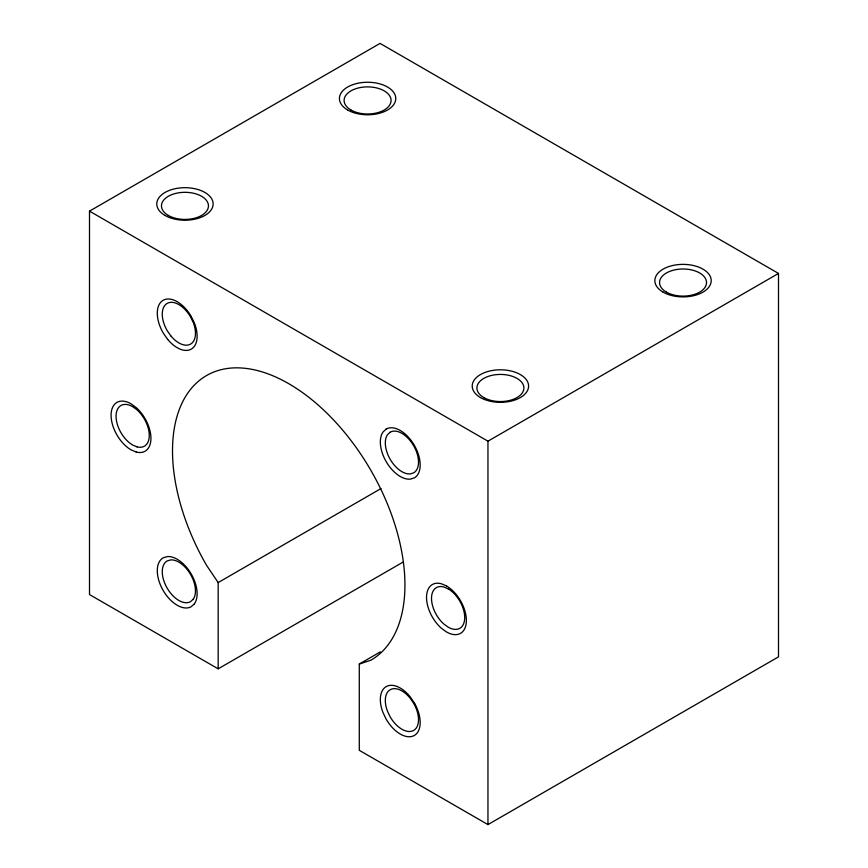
<?xml version="1.0" encoding="UTF-8"?>
<svg xmlns="http://www.w3.org/2000/svg" width="868" height="868" viewBox="0 0 868 868"><rect width="100%" height="100%" fill="white"/><g stroke="black" fill="none" stroke-linecap="round" stroke-linejoin="round"><path stroke-width="1.3" d="M403.273 561.976L218.172 668.837L89.502 594.558L89.502 211.141L380.043 43.4L778.498 273.442L778.498 656.859L487.957 824.6L359.287 750.31L359.287 664.042L380.379 651.868M218.172 668.837L218.172 582.569L381.009 488.554M89.502 211.141L487.957 441.183L778.498 273.442M359.287 664.042L370.907 660.201A164.356 94.894 60 0 0 370.907 470.423A164.356 94.894 60 0 0 206.551 375.54A164.356 94.894 60 0 0 206.551 565.318L218.172 582.569M487.957 441.183L487.957 824.6M390.036 432.275L387.443 434.781A23.479 13.552 60 0 0 390.318 459.541A23.479 13.552 60 0 0 410.39 473.895L413.797 472.778A23.479 13.552 60 0 0 413.515 445.501A23.479 13.552 60 0 0 390.036 432.275M386.043 429.15L382.918 432.145A28.177 16.264 60 0 0 386.293 461.83A28.177 16.264 60 0 0 410.369 479.136L414.47 477.812A28.177 16.264 60 0 0 414.22 445.132A28.177 16.264 60 0 0 386.043 429.15M193.108 599.387L190.407 601.741A23.479 13.552 60 0 1 166.938 587.745A23.479 13.552 60 0 1 167.318 560.858L170.801 559.893A23.479 13.552 60 0 1 190.797 574.866A23.479 13.552 60 0 1 193.108 599.387M194.291 603.954L191.058 606.797A28.177 16.264 60 0 1 162.891 589.99A28.177 16.264 60 0 1 163.347 557.733L167.535 556.562A28.177 16.264 60 0 1 191.524 574.529A28.177 16.264 60 0 1 194.291 603.954M136.97 446.846L132.674 445.024A23.479 13.552 60 0 1 116.062 416.271A23.479 13.552 60 0 1 132.674 406.68L136.97 409.815A23.479 13.552 60 0 1 149.274 435.443A23.479 13.552 60 0 1 136.97 446.846M136.167 452.011L131.014 449.819A28.177 16.264 60 0 1 111.082 415.305A28.177 16.264 60 0 1 131.014 403.804L136.167 407.569A28.177 16.264 60 0 1 150.934 438.318A28.177 16.264 60 0 1 136.167 452.011M446.456 585.922L441.291 583.73A28.177 16.264 60 0 0 426.524 597.423A28.177 16.264 60 0 0 441.291 628.172L446.456 631.937A28.177 16.264 60 0 0 466.376 620.436A28.177 16.264 60 0 0 446.456 585.922M448.116 588.797L443.819 586.974A23.479 13.552 60 0 0 431.504 598.388A23.479 13.552 60 0 0 443.819 624.005L448.116 627.141A23.479 13.552 60 0 0 464.716 617.56A23.479 13.552 60 0 0 448.116 588.797M167.665 339.388L163.466 333.421A28.177 16.264 60 0 1 162.783 300.502A28.177 16.264 60 0 1 190.949 315.985L194.215 322.538A28.177 16.264 60 0 1 191.633 348.903A28.177 16.264 60 0 1 167.665 339.388M170.801 335.851L167.318 330.86A23.479 13.552 60 0 1 166.938 303.529A23.479 13.552 60 0 1 190.407 316.636L193.108 322.104A23.479 13.552 60 0 1 190.797 343.967A23.479 13.552 60 0 1 170.801 335.851M413.786 703.525L410.38 698.469A23.479 13.552 60 0 0 390.307 689.669A23.479 13.552 60 0 0 387.443 711.131L390.047 716.632A23.479 13.552 60 0 0 413.526 730.487A23.479 13.552 60 0 0 413.786 703.525M414.6 703.351L410.531 697.264A28.177 16.264 60 0 0 386.423 686.49A28.177 16.264 60 0 0 382.821 712.107L385.913 718.726A28.177 16.264 60 0 0 414.079 735.587A28.177 16.264 60 0 0 414.6 703.351M663.109 292.136A28.177 16.264 0 0 0 710.252 284.845A28.177 16.264 0 0 0 675.738 264.924A28.177 16.264 0 0 0 663.109 292.136M480.481 397.577A28.177 16.264 0 0 0 527.625 390.285A28.177 16.264 0 0 0 493.122 370.354A28.177 16.264 0 0 0 480.481 397.577M165.039 215.459A28.177 16.264 0 0 0 212.183 208.157A28.177 16.264 0 0 0 177.68 188.237A28.177 16.264 0 0 0 165.039 215.459M347.667 110.019A28.177 16.264 0 0 0 394.81 102.728A28.177 16.264 0 0 0 360.296 82.807A28.177 16.264 0 0 0 347.667 110.019M168.359 215.459A23.479 13.552 0 0 0 207.647 209.372A23.479 13.552 0 0 0 178.895 192.772A23.479 13.552 0 0 0 168.359 215.459M666.429 292.136A23.479 13.552 0 0 0 705.717 286.06A23.479 13.552 0 0 0 676.953 269.46A23.479 13.552 0 0 0 666.429 292.136M350.987 110.019A23.479 13.552 0 0 0 390.274 103.943A23.479 13.552 0 0 0 361.511 87.343A23.479 13.552 0 0 0 350.987 110.019M483.801 397.577A23.479 13.552 0 0 0 523.089 391.501A23.479 13.552 0 0 0 494.337 374.889A23.479 13.552 0 0 0 483.801 397.577"/></g></svg>
